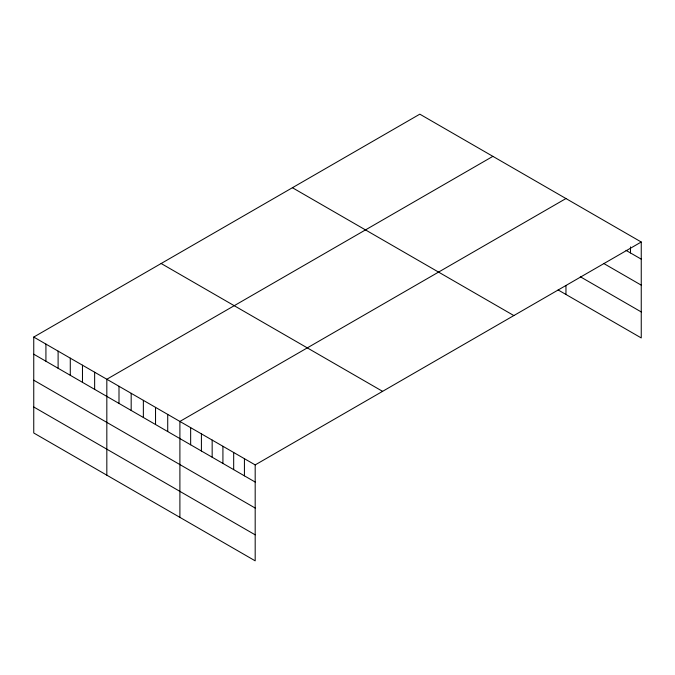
<?xml version="1.0" encoding="UTF-8"?>
<svg xmlns="http://www.w3.org/2000/svg" width="675" height="675" viewBox="0 0 675 675"><rect width="100%" height="100%" fill="white"/><g stroke="black" fill="none" stroke-linecap="round" stroke-linejoin="round"><path stroke-width="1.01" d="M33.75 337.061L255.184 464.906L255.184 560.832L33.75 432.987L33.75 337.061L419.816 114.168L641.25 242.013L641.25 337.939L558.132 289.955M492.885 156.355L106.827 379.249L106.827 475.175M565.962 198.543L179.896 421.436L179.896 517.371M255.184 464.906L641.25 242.013M626.012 250.358L641.25 259.158M603.61 263.419L641.25 285.154M580.306 276.75L641.25 311.943M292.41 187.718L513.852 315.562M161.148 263.503L382.59 391.348M33.75 354.206L255.184 482.051M33.75 380.202L255.184 508.047M33.75 406.991L255.184 534.836M630.492 246.898L630.492 252.948M565.962 285.474L565.962 294.477M244.426 458.696L244.426 475.841M233.677 452.486L233.677 469.631M222.919 446.276L222.919 463.421M212.161 440.066L212.161 457.211M201.412 433.856L201.412 451.001M190.654 427.646L190.654 444.791M167.721 414.408L167.721 431.553M155.537 407.371L155.537 424.516M143.362 400.343L143.362 417.488M131.178 393.314L131.178 410.459M119.002 386.277L119.002 403.422M94.643 372.22L94.643 389.357M82.468 365.183L82.468 382.328M70.284 358.155L70.284 375.3M58.109 351.118L58.109 368.263M45.925 344.09L45.925 361.235"/></g></svg>
